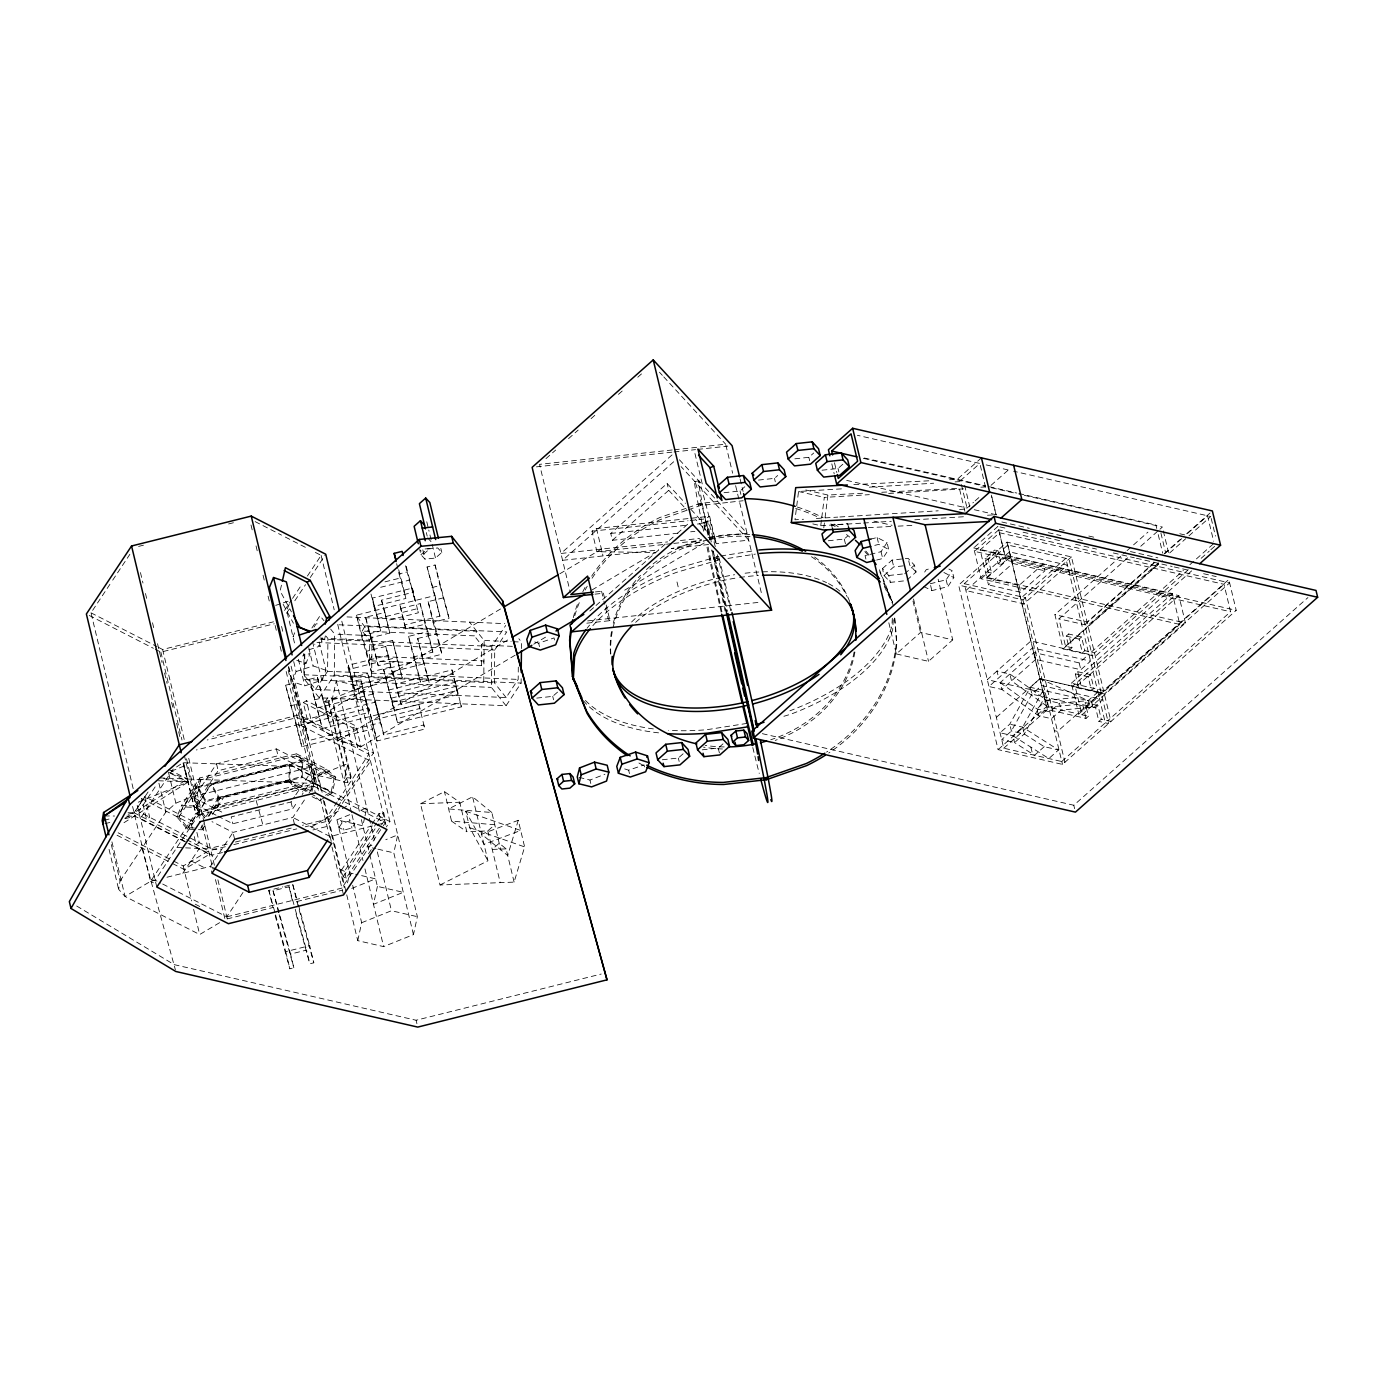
<?xml version="1.0" encoding="UTF-8"?>
<svg xmlns="http://www.w3.org/2000/svg" width="1387" height="1387" viewBox="0 0 1387 1387"><rect width="100%" height="100%" fill="white"/><g stroke="black" fill="none" stroke-linecap="round" stroke-linejoin="round"><path stroke-width="0.75" stroke-dasharray="5 3.75" d="M518.305 667.095L518.183 679.405L506.134 697.54L315.542 689.443L303.822 674.758L304.013 654.248M521.148 678.763L521.113 683.08L506.047 705.74L319.201 697.8L304.551 679.457L304.793 653.554M315.542 689.443L327.592 671.308L327.921 638.488L325.304 635.229M319.201 697.8L334.267 675.14L334.666 634.119L330.661 629.109M369.323 660.767L371.837 656.224L483.942 660.975L481.428 665.535L369.323 660.767L369.531 640.257L372.028 635.714L357.378 617.354M371.629 676.717L372.028 635.714L334.666 634.119M481.428 665.535L481.636 645.024L484.15 640.482L511.144 641.626M483.751 681.485L484.15 640.482L469.482 622.122M506.047 705.74L491.397 687.397L491.796 646.377L505.7 625.45M506.134 697.54L494.413 682.855L494.726 650.052L506.775 631.917L335.463 624.635M521.46 648.544L521.512 642.06L518.859 638.731M194.735 829.461L187.262 829.149L176.929 816.96L181.558 805.414L196.503 806.038L211.275 783.811L289.519 764.289L288.895 781.384L295.223 788.024L302.713 791.856M194.371 827.987L187.834 827.71L178.802 817.047L182.859 806.922L195.931 807.477L210.911 784.921L290.316 765.104L289.762 780.083L295.31 785.892L308.607 792.705M296.402 755.95L326.136 771.172L334.18 778.263L331.129 791.942L301.395 776.72L301.933 761.758L296.402 755.95L200.89 779.789L182.859 806.922M296.489 753.817L326.569 769.213L335.758 777.309L332.273 792.948L302.175 777.552L302.817 760.457L296.489 753.817L199.815 777.934L181.558 805.414M892.326 618.255L891.893 626.144A164.498 84.728 -13.5 0 1 789.896 710.803M893.263 619.712L892.708 629.559A164.498 84.728 -13.5 0 1 790.711 714.236L782.511 716.698M841.441 488.865L798.548 491.501L794.976 519.796L803.524 519.258M812.817 523.905L820.74 525.725L821.503 519.657M821.763 517.628L824.311 497.413L869.337 494.656M823.774 527.91L824.814 519.692M825.074 517.646L827.918 495.038L864.517 493.165M219.614 922.684L199.676 934.526L125.055 896.47L118.641 889.292L120.045 881.057L110.977 843.244M359.354 811.256L332.36 698.753L336.278 680.826L362.163 686.773L417.366 916.686L413.447 934.63L383.627 946.61L357.742 940.663L324.142 800.68M351.483 812.695L343.976 781.47L347.912 763.543L318.091 775.524L322.131 792.289M347.513 882.843L349.697 872.891L353.685 873.81M364.59 817.81L362.857 825.785L336.954 819.821L350.703 877.035M365.024 815.816L366.775 807.841L358.817 811.048M357.742 940.663L361.66 922.719L352.697 885.339M377.403 886.38L373.484 904.307L403.288 892.326L377.403 886.38L369.826 854.877M413.447 934.63L393.804 852.849L397.722 834.905L385.794 839.707M310.827 790.434L313.878 776.737L326.569 769.213M311.971 791.44L315.022 777.76L326.136 771.172M281.44 585.175L280.122 591.018L291.426 611.875M322.2 637.76L321.316 641.644L324.489 639.754L325.373 635.87M518.253 820.306L507.711 855.519L481.566 834.176L518.253 820.306L524.633 846.92L514.109 882.115L440.026 884.993L420.521 803.749L444.481 791.648L459.721 802.241L466.795 831.715L487.791 830.9L494.76 824.728L451.555 821.121L444.481 791.648M199.815 777.934L196.919 786.88L176.929 816.96M200.89 779.789L198.358 787.608L205.865 800.576L301.395 776.72M208.986 816.111L215.904 805.708L218.435 797.889L210.911 784.921M216.979 807.563L219.857 798.617L211.275 783.811M202.259 824.901L200.924 828.264L204.374 823.063M198.48 829.634L202.207 829.79L204.513 824.017M289.155 604.351L286.658 610.332L294.963 644.972M294.668 632.801L293.004 636.789L296.783 635.541M319.149 641.921L325.962 670.25L321.784 680.219L304.793 685.871L291.946 681.537L296.107 671.568L293.108 659.102M296.783 660.333L305.955 663.419L310.116 653.45L302.557 655.964M362.198 631.085L364.712 626.543L476.816 631.293L474.302 635.853L362.198 631.085L369.531 640.257L327.921 638.488M996.351 717.356L1039.955 678.694L1101.139 692.772L1091.448 701.354L1030.264 687.293L1009.753 724.187L1000.062 732.787L1012.943 735.734L1022.618 727.152L1043.145 690.241L1044.792 697.106L1024.265 734L1014.591 742.6L1001.709 739.635L1011.383 731.036L1031.911 694.141L1041.602 685.542L1102.769 699.603L1093.095 708.202L1031.911 694.141L1030.264 687.293L1039.955 678.694L1101.139 692.772L1057.535 731.417L1054.311 730.672M120.045 881.057L165.851 812.054L175.872 803.16L191.233 796.988L310.913 767.115L315.421 783.464L389.92 821.589L386.349 826.947M133.187 788.614L90.987 612.829L111.549 581.864M112.694 580.147L129.858 554.332M124.986 818.191L134.106 812.782L144.803 796.675L194.423 822.11L191.25 823.982L141.578 798.565L144.751 796.693L149.692 817.255L146.519 819.145L141.578 798.565M155.136 786.897L138.7 811.638L210.339 848.289L227.069 844.111M173.236 769.005L140.347 818.486L187.47 842.602M284.543 610.453L291.409 600.12M292.553 598.404L301.69 584.638M307.411 576.038L321.125 555.389L313.601 551.523M286.502 613.297L290.074 607.922M294.824 600.762L305.521 584.655M310.289 577.495L325.737 554.228M178.802 817.047L199.225 786.308M216.077 815.192L195.584 804.703L193.937 797.837L216.528 763.838L276.377 748.911L334.18 778.263M311.902 627.982L320.016 615.776L324.003 620.769M195.584 804.703L218.175 770.704L278.024 755.759L315.265 774.83L302.193 794.508M313.999 627.115L316.184 623.821L320.466 623.994M111.931 841.857L125.055 896.47L150.559 881.334L195.74 813.337L315.421 783.464L287.907 668.863M187.834 827.71L206.732 799.259M187.262 829.149L205.501 801.686L302.175 777.552M206.108 816.423L218.435 797.889L289.762 780.083L310.081 790.469M208.015 816.44L220.741 797.317M202.207 829.79L206.75 822.942M212.436 814.394L223.931 797.092M182.789 873.29L199.295 848.445M324.783 702.29L327.8 697.748L331.528 697.921L350.738 777.916L347.721 782.441L343.993 782.285L324.783 702.29L328.511 702.446L331.528 697.921M286.901 803.004L291.027 801.963L294.599 796.606M295.795 794.82L313.618 767.965L315.265 774.83M217.932 816.145L232.843 823.757L292.674 808.829L297.442 801.669M162.695 884.039L226.792 916.842L243.02 892.43M304.412 800.022L292.83 817.463L232.999 832.391L211.986 821.641M309.058 793.052L313.687 786.082L385.326 822.734L381.893 827.9M343.993 782.285L346.993 777.76L327.8 697.748M337.162 801.894L325.408 819.561L302.401 825.317M338.324 800.126L368.855 754.181L297.234 717.53L207.252 739.982M336.608 808.5L328.286 821.035L305.192 826.808M337.787 806.714L373.467 753.037L298.968 714.912L212.887 736.393M341.15 805.223L327.055 826.427L310.324 830.605M342.329 803.454L370.502 761.047L298.881 724.378L196.347 749.968M338.965 827.502L341.982 822.976L349.957 820.983L354.933 823.514L351.917 828.056L343.941 830.05L338.965 827.502L338.601 825.924M379.327 828.195L346.109 878.196L343.23 876.723L341.601 869.874L370.832 825.872M371.993 824.121L379.015 813.562L383.627 812.401L385.274 819.266L380.523 826.409M346.109 878.196L344.461 871.348L376.501 823.115M377.68 821.329L383.627 812.401M343.23 876.723L378.322 823.93M380.749 829.617L341.878 888.113L226.792 916.842M368.526 853.803L373.276 846.642M865.904 559.082L865.072 555.65L881.04 551.679L887.056 542.612L877.121 537.515L871.14 539.023M876.688 560.019L882.687 558.528L888.703 549.46L887.056 542.612M924.678 572.051L926.291 569.624L930.296 568.635M930.209 583.771L946.159 579.801L952.193 570.733L948.881 569.034M923.569 586.389L931.856 590.637L947.806 586.649L953.84 577.581L952.193 570.733M128.107 814.273L134.106 812.782L148.201 791.786M420.937 554.696L427.265 549.079L437.703 547.952L441.812 552.425L435.483 558.025L425.046 559.169L420.937 554.696L419.706 549.547L423.815 554.02L430.143 548.42L423.885 549.096M545.975 458.629L555.65 450.064M568.531 438.639L578.188 430.074M591.07 418.649L597.502 412.927M618.446 394.359L623.266 390.076M637.76 377.229L644.209 371.508M672.036 454.919L560.937 553.465L667.598 541.901M673.683 461.767L562.585 560.313L658.565 549.911M677.948 533.197L612.395 540.289L610.748 533.44L667.095 483.456L685.455 503.412M612.395 540.289L668.742 490.305L667.095 483.456M589.804 610.991L594.468 606.865M596.029 605.495L667.788 541.849M669.384 540.427L675.746 534.775M677.341 533.354L690.102 522.032M724.049 492.714L740.051 490.981L744.888 486.681M758.481 480.093L774.483 478.359L777.708 475.498M794.855 458.82L808.846 457.311L813.701 453.012M536.752 698.094L552.737 696.361L557.591 692.061M822.04 470.21L838.043 468.477L842.88 464.177M828.282 540.774L844.284 539.04L847.509 536.18M981.441 457.866L957.221 479.347L946.454 479.902M960.463 480.63L979.829 463.449L857.374 435.293M882.427 568.635L892.101 560.053L908.104 558.32L914.414 565.185L916.061 572.033L906.37 580.633L890.367 582.367L884.074 575.501L882.427 568.635L888.738 575.501L890.367 582.367M662.327 759.764L678.33 758.03L683.167 753.73M884.074 575.501L893.748 566.902L905.746 565.601M991.029 485.329L1010.412 468.13M846.694 480.387L967.051 508.058L973.501 502.319M975.113 500.898L979.968 496.598M904.723 573.767L914.414 565.185M702.221 749.812L718.223 748.078L723.078 743.779M973.674 547.9L1172.396 593.584L1179.8 624.427L981.077 578.76L973.674 547.9L997.894 526.419L1005.298 557.262L998.033 563.711L994.739 549.998L997.964 550.743L1001.258 564.457L998.033 563.711M980.141 549.928L1178.846 595.595L1185.434 623.023L986.712 577.339L980.141 549.928L999.507 532.747L1223.993 584.326L1230.581 611.754L1107.745 720.703M981.077 578.76L988.342 572.311L985.047 558.597L994.739 549.998M998.12 749.621L1046.561 706.642L1078.757 714.045L1071.353 683.202L1103.549 690.605L1228.813 579.489L1236.216 610.349L1062.511 764.41L998.12 749.621L958.625 585.089L1007.066 542.126L1071.457 556.933L1110.952 721.448L1101.295 719.229L1098.868 721.379L1095.591 707.665L1098.001 705.515L1101.295 719.229M985.047 558.597L988.272 559.342L997.964 550.743M964.26 583.684L1025.444 597.745L1064.939 762.261L1003.755 748.2L964.26 583.684L1007.864 545.004L1069.03 559.065L1108.542 723.598L1098.868 721.379M888.824 622.763L896.314 653.953L920.535 632.455L952.73 639.858L938.149 579.177M986.712 577.339L991.566 573.056L988.272 559.342M1001.258 564.457L1006.095 560.157L1230.581 611.754M986.833 578.05L1011.054 556.568L1012.701 563.417L988.48 584.898L986.833 578.05L1019.029 585.453L1043.249 563.972L1044.896 570.82L1020.676 592.301L988.48 584.898M896.314 653.953L928.51 661.339L952.73 639.858M1071.457 556.933L1023.017 599.895L958.625 585.089M1191.676 570.855L1095.314 656.328L1063.118 648.925L1054.9 614.649L1125.464 552.061M1127.059 550.639L1147.916 532.14M1081.548 636.962L1079.121 639.112L1082.415 652.826L1084.842 650.676L1081.548 636.962L1068.666 633.998L1071.96 647.712L1065.528 646.238L1058.94 618.81L1129.503 556.222M1140.738 546.27L1158.37 530.614M1159.983 529.193L1162.393 527.043L1018.96 494.084M1039.955 678.694L1088.223 700.608L1089.87 707.457L1061.124 710.092L1051.433 718.674L1038.551 715.727L1001.83 689.46L1000.183 682.612L1034.095 652.531L1079.173 662.899L1088.864 654.3L1030.905 640.985L987.301 679.647L1045.261 692.98M1035.742 659.397L1001.83 689.46L988.948 686.513L1032.552 647.833L1090.511 661.166L1080.82 669.748L1035.742 659.397L1034.095 652.531M1071.96 647.712L1069.533 649.862L1066.239 636.148L1068.666 633.998M1154.539 562.22L1087.096 622.052L1054.9 614.649M1164.178 553.673L1180.233 539.439M1186.665 533.735L1212.359 510.953M1084.703 624.739L1155.267 562.151M1164.889 553.604L1184.134 536.544M1158.474 562.879L1087.911 625.468L1058.94 618.81M1169.709 552.928L1185.746 538.693M1188.954 535.85L1210.747 516.519L1013.568 471.199M1065.528 646.238L1158.544 563.729M1063.118 648.925L1162.549 560.729M1091.274 652.15L1183.406 570.438M1189.873 564.7L1214.11 543.201M1188.243 569.745L1094.499 652.896L1084.842 650.676M1201.177 558.285L1209.256 551.107M1210.868 549.668L1217.335 543.947M1077.716 671.707L1081.01 685.421L1078.583 687.571L1075.306 673.857L1077.716 671.707L1090.598 674.671L1093.892 688.385L1091.465 690.535L1088.171 676.821L1090.598 674.671M1097.915 692.009L1088.223 700.608L1059.477 703.226L1046.596 700.279L1036.904 708.861L1038.551 715.727L1048.243 707.127L1076.988 704.509L1075.341 697.644L1046.596 700.279L1009.875 674.013L996.993 671.065L998.64 677.914M1071.353 683.202L1172.396 593.584M1003.755 748.2L1047.358 709.537L1086.004 718.414L1088.414 716.264L1085.119 702.55L1098.001 705.515M1178.846 595.595L1075.393 687.363L1081.981 714.79L1088.414 716.264M1086.004 718.414L1082.71 704.7L1085.119 702.55M1101.157 693.292L1223.993 584.326M1078.757 714.045L1179.8 624.427M1044.22 746.691L1034.529 755.274L1014.591 742.6L1012.943 735.734L1048.832 758.568L1058.524 749.968L1022.618 727.152L1009.753 724.187L1011.383 731.036L1024.265 734L1044.22 746.691L1058.524 749.968M1081.981 714.79L1185.434 623.023M1061.714 761.532L1105.318 722.852L1065.823 558.337L1022.219 596.999L1062.511 764.41M762.33 733.671L1073.798 805.258L1307.924 597.589M176.548 766.976L182.997 762.711L310.913 767.115M123.998 822.699L188.164 782.008L182.997 762.711L195.74 813.337L204.34 817.741M128.003 812.73L134.106 812.782L187.505 779.061L315.421 783.464M500.516 608.98L308.209 723.147L303.268 702.585L306.44 700.695L356.112 726.112L361.053 746.674L337.856 740.831L311.381 721.257L306.44 700.695M592.058 589.926L655.149 552.459L596.947 551.731L592.006 531.169L596.497 528.516L709.624 516.259L716.195 543.669L748.703 540.15L681.052 466.604M559.863 573.75L601.438 549.079M303.268 702.585L352.939 728.002L356.112 726.112M690.189 520.541L705.133 518.911L709.624 516.259M337.856 740.831L510.416 638.384M515.132 655.201L357.881 748.564L352.939 728.002M533.7 644.192L548.558 635.367M624.67 590.186L708.22 540.583M705.324 487.929L747.056 533.302L714.634 536.769L710.075 539.491L705.133 518.911M173.652 861.102L183.223 865.973L208.605 850.907L225.387 846.711M325.564 795.236L331.129 791.942M312.092 796.658L319.582 800.49L324.333 797.664M327.505 795.774L332.273 792.948M311.451 826.999L340.439 809.783M342.26 808.708L349.507 804.408M491.83 812.522L472.586 796.814L448.625 808.916L491.83 812.522L500.794 849.884M440.026 884.993L487.947 860.772L472.586 796.814M138.319 802.189L188.164 782.008L183.83 766.144L168.468 772.316L175.872 803.16M332.36 698.753L362.163 686.773M336.954 819.821L350.876 814.238M371.889 845.29L367.919 846.885L375.877 848.723M351.743 888.426L375.582 878.838L355.679 874.261M361.66 922.719L391.463 910.739L417.366 916.686M579.09 777.361L589.96 780.049L604.905 774.223M686.028 508.353L659.727 517.559A164.498 140.954 -11 0 0 591.382 576.628M688.056 507.659L700.123 503.429L717.114 501.522M686.426 510.433L660.143 519.64A164.498 140.954 -11 0 0 591.781 578.708M688.455 509.74L700.522 505.509L728.192 502.406M534.706 641.956L538.659 643.204L554.037 637.933L554.852 641.366M624.687 768.918L628.64 770.184L644.019 764.896L644.834 768.329M275.701 605.373L281.37 603.501M283.26 602.86L290.819 600.363M308.816 649.827L320.154 646.065L314.641 644.209M296.107 671.568L313.115 665.933L325.962 670.25M718.726 556.308L675.746 568.913A164.498 84.728 -13.5 0 0 587.048 628.294M719.558 559.741L676.561 572.346A164.498 84.728 -13.5 0 0 591.66 627.045M138.613 546.409L146.97 544.311M228.578 523.957L236.952 521.859M396.63 563.642L399.109 573.923L407.084 571.929L414.99 600.519L405.524 563.625M432.813 652.133L427.872 631.57L408.576 636.39L413.517 656.953L432.813 652.133L425.098 624.202L405.802 629.022L399.733 604.368L404.657 624.93L439.922 616.14L427.092 566.971L435.067 564.977L449.041 618.221L433.073 622.208L428.132 601.646L444.1 597.658M384.979 581.846L400.93 577.876L405.871 598.438L373.953 606.396L375.079 610.488L371.005 594.052M380.645 587.29L410.049 579.957M158.846 647.556L162.608 649.497L273.499 621.809M439.922 616.14L434.998 595.56L356.494 615.169L361.418 635.731L380.731 630.912L372.409 598.092L412.303 588.123L413.43 592.214L381.512 600.19L389.834 633.009L370.537 637.812L365.596 617.25L384.892 612.43L389.834 633.009M155.292 649.255L160.875 652.115L274.262 623.803M432.033 587.533L440.008 585.539L449.041 618.221M400.86 608.46L420.157 603.64L427.872 631.57M377.351 618.654L417.244 608.702L418.371 612.777L386.453 620.752M365.596 617.25L373.311 645.198L392.608 640.378L402.247 677.931L354.378 689.876L348.31 665.24L388.204 655.271L393.145 675.833L353.252 685.802M356.494 615.169L366.463 651.266L385.759 646.446L388.204 655.271M417.678 638.488L436.992 633.668L441.916 654.231L422.619 659.05L417.678 638.488L429.571 684.207L397.653 692.182L392.712 671.62L424.63 663.645M285.601 685.247L293.576 683.254L308.677 740.589L380.489 722.662L383.87 734.919L423.763 724.968L424.89 729.042L377.021 741.005L368.699 708.168L296.887 726.094L285.601 685.247L301.829 746.657L373.64 728.747M309.492 679.283L317.467 677.289L329.17 722.367L369.115 712.398L360.793 679.578L352.818 681.572L351.691 677.48L367.659 673.51L373.294 693.933L378.235 714.496L322.321 728.452L309.492 679.283L322.321 728.452M348.31 665.24L349.437 669.314L397.306 657.369M370.537 637.812L378.252 665.76L397.549 660.94L402.247 677.931M874.781 545.368L878.769 544.38L888.703 549.46M361.418 635.731L371.404 671.828L390.701 667.008L393.145 675.833M392.712 671.62L396.11 683.878L451.954 669.921L458.022 694.575L394.185 710.508L383.61 669.522L415.528 661.564L420.469 682.127L413.517 656.953M290.542 705.81L298.517 703.833L308.677 740.589M314.433 699.863L322.408 697.869L329.17 722.367M324.246 701.805L364.192 691.836M317.38 707.89L373.294 693.933M388.551 690.085L453.081 674.013M356.632 698.06L357.759 702.134L365.735 700.14L369.115 712.398M303.736 720.026L375.548 702.099L383.87 734.919M391.498 698.112L455.335 682.179L456.462 686.27L392.625 702.203L391.498 698.112L397.566 722.766L461.403 706.833L455.335 682.179M397.653 692.182L401.034 704.44L456.895 690.501L458.022 694.575M378.928 714.357L418.822 704.405L419.949 708.48L372.08 720.425L368.699 708.168M301.412 758.516L303.007 758.117L303.389 759.521M196.052 788.197L301.933 761.758M193.729 789.22L194.787 788.96M104.181 820.254L112.156 818.261M104.996 823.67L110.977 822.179M124.951 818.694L134.92 816.215L209.42 854.34L184.038 869.406L170.636 862.575M217.568 799.189L291.201 780.812M198.722 809.991L199.78 809.731M215.904 805.708L295.31 785.892M295.223 788.024L199.052 811.412M313.687 786.082L198.601 814.793L194.874 814.637M260.08 809.696L231.196 816.908L232.843 823.757M270.396 807.13L284.838 803.524M235.443 842.03L294.027 827.398M233.796 844.614L296.783 828.889M222.44 852.537L211.986 855.155L189.36 843.573M385.274 819.266L380.662 820.41L379.015 813.562M132.597 806.506L150.559 881.334L155.171 880.19L160.823 883.086M166.995 877.225L210.391 866.39L214.118 868.297M294.477 824.311L292.83 817.463L330.089 836.517L375.097 825.282M377.143 824.78L385.326 822.734M227.139 918.94L272.927 907.514L268.818 890.367L282.775 886.882M284.768 886.397L292.744 884.403L297.824 902.781M278.614 912.646L273.066 890.766L289.016 886.778L294.668 907.202M292.744 884.403L296.87 901.533L342.658 890.107M275.58 914.883L285.739 951.638L309.682 945.674L313.791 962.803L309.804 963.809L295.136 910.704M273.066 890.766L290.559 954.083L306.51 950.095L309.804 963.809M275.181 915.68L289.848 968.785L293.836 967.779L290.559 954.083M76.701 906.023L174.138 964.624L416.1 1020.243L601.195 974.038M708.029 539.959L671.429 548.628L711.93 544.137M694.662 481.688L698.667 480.769M703.608 531.152L698.32 504.937L702.325 504.018L699.273 487.149A164.498 3.225 77.2 0 1 711.15 525.24L715.692 543.877M703.746 522.483L707.751 521.564M713.195 551.003L715.103 558.805L717.114 558.337M720.841 555.979L754.545 550.674M727.984 558.406L755.36 554.106M746.917 723.407L706.885 729.701A164.498 84.728 -13.5 0 1 668.621 730.325M730.325 502.163L743.137 500.742M672.175 449.977L539.543 464.35L570.334 592.578M674.307 449.752L725.661 444.187L732.631 473.192M536.422 466.864L671.897 452.179M674.047 451.954L695.546 449.631M697.696 449.388L727.794 446.129M592.006 531.169L688.056 520.766M610.748 533.44L688.992 524.962M697.453 524.043L703.798 523.367L705.446 530.215L695.563 519.466M690.639 531.81L694.87 531.36M680.41 540.514L699.62 538.433M708.15 537.515L714.565 536.821M596.947 551.731L671.655 543.652M673.787 543.409L701.527 540.41M595.422 591.92L601.577 591.261L603.397 593.237L605.738 603.033M594.971 594.156L603.397 593.237M888.738 575.501L902.729 573.993M587.655 620.908L761.376 602.079M586.822 623.179L609.968 620.665L606.206 604.992M869.32 487.166L933.659 483.213M955.106 481.896L963.688 481.376M888.651 493.477L963.705 488.865M816.354 518.461L837.731 517.108M839.863 516.987L938.201 510.815M959.579 509.462L968.126 508.925M820.74 525.725L861.362 523.176M863.494 523.038L891.286 521.287M914.796 519.813L966.098 516.588M987.475 515.253L996.022 514.716L991.324 495.124M853.855 484.652L929.221 480.786M881.751 492.281L959.267 488.311M980.8 487.201L985.099 486.976M868.331 527.667L893.939 526.349M898.135 526.141L914.726 525.292M420.521 803.749L459.721 802.241M506.116 848.879L492.229 849.416L499.199 843.227L506.116 848.879L514.109 882.115M104.424 815.92L114.584 816.024M126.789 816.128L134.92 816.215M158.447 780.742L188.164 782.008L170.254 773.2M346.993 616.92L504.781 623.63M513.207 641.713L521.512 642.06M512.358 646.342L481.636 645.024L474.302 635.853M319.981 639.078L491.796 646.377M316.999 642.493L494.726 650.052M327.592 671.308L518.183 679.405M334.267 675.14L521.113 683.08M303.822 674.758L494.413 682.855M304.551 679.457L491.397 687.397M346.993 777.76L350.738 777.916M159.748 777.882L187.505 779.061L167.654 768.883M176.895 847.492L221.695 849.399M151.426 880.017L155.171 880.19L198.601 814.793L198.046 812.765M163.718 778.627L188.164 782.008M986.157 464.905L1011.452 470.713M864.309 458.005L985.394 485.831M989.416 486.75L1016.81 493.061M1018.925 493.529L1155.926 525.032L1156.758 528.464M863.338 458.317L985.481 486.386M991.549 487.773L1016.862 493.599M1179.782 533.752L1185.729 535.122L1207.54 515.773L1213.642 541.242M974.229 509.705L996.022 514.716M1059.304 529.262L1065.632 530.718M1088.83 536.041L1095.158 537.497M1001.865 521.997L1008.176 523.454M1010.291 523.939L1029.258 528.291M1048.225 532.66L1060.882 535.573M1077.734 539.439L1084.062 540.895M1130.44 551.558L1136.751 553.014M1138.866 553.482L1157.833 557.851M999.992 526.904L1006.286 528.36M1023.086 532.209L1044.082 537.029M1046.179 537.515L1062.962 541.381M1075.566 544.276L1081.86 545.715M1083.958 546.201L1096.562 549.096M1113.345 552.962L1134.341 557.782M1136.438 558.267L1142.732 559.707M1144.847 560.192L1172.136 566.468M1174.234 566.954L1180.528 568.393M1182.626 568.878L1191.017 570.82M1203.621 573.715L1209.915 575.154M1212.013 575.64L1216.208 576.593M805.778 489.958L827.918 495.038M798.548 491.501L824.311 497.413M873.931 521.148L892.049 525.326M1005.298 557.262L1236.216 610.349M1012.701 563.417L1044.896 570.82M988.342 572.311L991.566 573.056M1066.239 636.148L1079.121 639.112M1075.306 673.857L1088.171 676.821M1082.71 704.7L1095.591 707.665M318.091 775.524L343.976 781.47M377.871 849.173L393.804 852.849M465.737 811.222L520.68 830.466L483.994 844.319L465.737 811.222L469.69 827.675L487.947 860.772M469.69 827.675L524.633 846.92M168.468 772.316L187.505 779.061M118.155 832.807L171.728 860.131M117.063 835.251L168.729 861.604M943.906 572.502L953.84 577.581M255.156 521.616L281.544 535.122M285.323 537.064L306.059 547.674M320.674 637.812L324.489 639.754M90.987 612.829L156.956 646.602M89.236 615.447L153.42 648.301M335.758 777.309L302.817 760.457L196.919 786.88L205.501 801.686M289.519 764.289L313.878 776.737M290.316 765.104L315.022 777.76M287.456 780.656L310.376 792.393M310.515 793.676L316.219 796.589M341.601 869.874L344.461 871.348M193.937 797.837L223.74 813.094M134.106 812.782L184.714 838.684M186.638 839.672L208.605 850.907M191.042 860.859L204.652 867.829M150.559 881.334L153.42 882.808M195.255 904.203L200.838 907.063M451.555 821.121L466.795 831.715M1000.183 682.612L1036.904 708.861L1049.786 711.826L1059.477 703.226L1061.124 710.092M316.513 797.785L319.582 800.49M916.061 572.033L909.751 565.168L908.104 558.32M659.449 372.201L662.327 375.322M663.766 376.9L725.661 444.187M679.405 459.756L702.463 484.826L694.228 450.55M691.09 509.549L703.798 523.367M668.742 490.305L687.102 510.26M609.968 620.665L608.147 618.689L603.917 601.056M427.629 537.931L431.738 542.404L428.774 530.025M196.503 806.038L205.536 816.7M195.931 807.477L204.964 818.157M283.121 604.281L293.403 623.248M883.536 583.06L892.708 602.374L879.41 569.78M884.369 586.476L893.54 605.807M879.809 571.86L892.326 602.53M427.092 566.971L434.998 595.56M461.403 706.833L460.276 702.758L396.439 718.674L397.566 722.766M428.132 601.646L436.992 633.668M433.073 622.208L441.916 654.231M398.676 569.693L400.93 577.876M399.109 573.923L405.871 598.438M422.619 659.05L429.571 684.207M408.576 636.39L415.528 661.564M404.657 624.93L405.802 629.022M381.512 600.19L384.892 612.43M372.409 598.092L380.731 630.912M383.61 669.522L394.185 710.508M378.235 714.496L367.659 673.51M298.396 904.827L309.682 945.674M296.87 901.533L313.791 962.803M295.223 909.248L306.51 950.095M256.144 800.438L258.398 808.604M258.97 810.649L262.906 824.936M279.168 914.692L293.836 967.779M268.818 890.367L275.025 912.837M141.942 848.064L175.369 969.756M710.179 538.572L707.145 526.141A164.498 3.225 77.2 0 0 695.268 488.051L698.32 504.937M752.794 747.558L755.326 757.909A164.498 3.225 77.2 0 0 759.244 773.443M1211.215 518.478L1215.463 536.11M1163.329 530.961L1168.513 552.511M1160.919 533.111L1165.617 552.702M1158.232 534.619L1162.687 553.136M1091.448 701.354L1093.095 708.202M1079.173 662.899L1080.82 669.748M1073.798 805.258L1074.613 808.69M1019.029 585.453L1020.676 592.301M1046.596 700.279L1048.243 707.127L1011.522 680.878L1009.875 674.013M1007.864 545.004L1047.358 709.537M1007.066 542.126L1046.561 706.642M991.826 496.841L996.195 514.976M999.507 532.747L1006.095 560.157M980.314 465.408L985.949 488.917M1030.888 747.16L1032.535 754.008M964.624 485.294L969.79 506.827M1022.618 727.152L1024.265 734M961.399 484.548L967.051 508.058M959.631 489.438L965.439 513.623M946.159 579.801L947.806 586.649M930.625 585.487L931.856 590.637M913.53 598.993L928.51 661.339M912.993 601.074L920.535 632.455M892.101 560.053L893.748 566.902M881.04 551.679L882.687 558.528M877.121 537.515L878.769 544.38M838.043 468.477L838.858 471.909M834.489 462.79L836.829 472.568M848.48 527.025L847.665 523.592L831.663 525.326L832.477 528.759M831.801 463.865L834.228 473.938M844.284 539.04L845.931 545.906M808.846 457.311L809.679 460.727M774.483 478.359L775.298 481.792M740.103 478.983L743.103 491.483M740.051 490.981L740.866 494.413M735.613 485.641L762.035 595.682M714.634 536.769L716.281 543.635M716.698 556.62L717.53 560.053M718.223 748.078L719.87 754.927M676.995 581.968L678.642 588.834M678.33 758.03L679.162 761.463M596.497 528.516L603.068 555.927M601.577 591.261L603.449 599.097M628.64 770.184L629.473 773.599M589.96 780.049L590.775 783.464M552.737 696.361L553.569 699.776M538.659 643.204L539.491 646.637M440.841 548.402L441.812 552.425M426.78 521.772L428.271 527.962M432.207 544.363L435.483 558.025M435.067 564.977L440.008 585.539M426.329 532.573L427.196 536.145M451.954 669.921L456.895 690.501M422.81 549.824L425.046 559.169M487.791 830.9L500.222 882.652M420.157 603.64L425.098 624.202M412.303 588.123L418.371 612.777M405.611 565.757L407.084 571.929M418.822 704.405L424.89 729.042M392.608 640.378L397.549 660.94M396.11 683.878L401.034 704.44M385.759 646.446L390.701 667.008M373.311 645.198L378.252 665.76M366.463 651.266L371.404 671.828M375.548 702.099L380.489 722.662M372.08 720.425L377.021 741.005M360.793 679.578L365.735 700.14M341.809 621.203L389.92 821.589M351.691 677.48L357.759 702.134M349.437 669.314L354.378 689.876M321.125 555.389L334.198 609.795M337.717 624.445L386.557 827.883M336.278 680.826L368.786 816.25M369.289 818.347L375.34 843.539M377.351 851.947L391.463 910.739M416.1 1020.243L416.915 1023.658M361.348 819.561L369.358 852.884M328.511 702.446L347.721 782.441M312.491 641.47L321.784 680.219M351.986 814.776L362.978 860.581M364.972 868.921L383.627 946.61M317.467 677.289L322.408 697.869M308.712 647.59L313.115 665.933M351.535 826.479L351.917 828.056M349.593 819.405L349.957 820.983M303.614 653.658L305.955 663.419M343.56 828.472L343.941 830.05M341.601 821.399L341.982 822.976M298.396 659.276L304.793 685.871M281.561 626.421L283.572 634.795M291.097 666.176L321.247 791.734M323.258 800.108L344.236 887.507M293.576 683.254L298.517 703.833M330.089 836.517L331.736 843.383M288.739 666.8L318.386 790.278M320.397 798.635L330.019 838.754M331.996 846.989L343.525 894.979M288.427 666.852L291.946 681.537M251.012 524.997L253.023 533.371M256.04 545.923L257.531 552.217M263.062 575.224L265.073 583.598M268.09 596.15L269.598 602.426M275.129 625.45L276.637 631.726M280.139 646.377L281.648 652.653M286.173 671.481L315.334 792.931M296.887 726.094L301.829 746.657M291.027 801.963L292.674 808.829M276.377 748.911L278.024 755.759M289.016 886.778L292.31 900.492M285.739 951.638L289.848 968.785M216.528 763.838L218.175 770.704M234.628 839.256L232.999 832.391L210.391 866.39L212.038 873.255M162.608 649.497L184.211 739.479M188.736 758.308L214.448 865.436M217.915 879.826L228.023 921.991M160.875 652.115L181.974 739.999M186.499 758.828L200.56 817.428M202.571 825.802L212.957 869.042M215.47 879.549L225.058 919.46M140.451 572.571L142.965 583.025M145.479 593.497L146.987 599.773M152.518 622.78L154.009 629.057M157.529 643.707L159.037 649.983M159.54 652.081L162.054 662.553M164.568 673.007L167.081 683.479M171.607 702.307L173.115 708.584M176.617 723.234L180.639 739.964M184.298 755.169L199.433 818.226M183.639 762.919L195.74 813.337M196.885 832.391L199.347 842.672L196.174 844.562L194.215 836.326M191.25 823.982L192.238 828.108M183.223 865.973L191.597 900.909M193.625 909.317L199.676 934.526M158.916 783.222L165.851 812.054M137.192 805.362L156.818 887.039M109.053 849.381L118.641 889.292M719.107 557.886L728.175 596.202A164.498 3.225 77.2 0 1 731.504 610.453M715.103 558.805L724.17 597.121A164.498 3.225 77.2 0 1 727.481 611.355M702.325 504.018L707.613 530.233A164.498 3.225 77.2 0 0 709.676 540.046M700.123 503.429L700.522 505.509M894.788 618.169L896.852 642.84A164.498 140.954 -11 0 1 828.75 753.002M894.563 618.134L896.435 640.759A164.498 140.954 -11 0 1 826.583 752.083M658.548 732.839A164.498 84.728 -13.5 0 1 582.921 700.088M653.364 728.903A164.498 84.728 -13.5 0 1 584.707 699.689M631.588 622.017A123.374 63.542 -13.5 0 1 734.607 574.703M745.096 573.212A123.374 63.542 -13.5 0 1 826.531 582.627M828.49 583.598A123.374 63.542 -13.5 0 1 840.366 591.573M635.645 622.347A123.374 63.542 -13.5 0 1 737.537 577.79M739.652 577.477A123.374 63.542 -13.5 0 1 758.412 575.518M725.176 611.182A164.498 3.225 77.2 0 1 711.912 550.604M726.389 612.794A123.374 2.41 77.2 0 1 713.178 551.454M711.271 541.988A123.374 2.41 77.2 0 1 715.397 547.154M717.287 554.696A123.374 2.41 77.2 0 1 730.845 611.268M721.171 612.1A164.498 3.225 77.2 0 1 706.538 545.108M721.916 611.667A123.374 2.41 77.2 0 1 708.063 546.877M704.839 530.007A123.374 2.41 77.2 0 1 708.549 537.081M711.843 549.859A123.374 2.41 77.2 0 1 726.823 612.17M643.325 765.381A164.498 140.954 -11 0 1 635.957 761.29M574.773 615.689A164.498 140.954 -11 0 1 579.662 601.75M585.141 590.047A164.498 140.954 -11 0 1 587.238 586.216M795.635 508.474A164.498 140.954 -11 0 1 819.786 517.958M830.9 523.939A164.498 140.954 -11 0 1 836.274 527.251M846.486 534.515A164.498 140.954 -11 0 1 849.711 537.098M864.829 551.558A164.498 140.954 -11 0 1 870.308 558.077M854.895 652.046A123.374 105.724 -11 0 1 775.194 740.415M722.488 748.98A123.374 105.724 -11 0 1 703.452 747.125M610.8 653.936A123.374 105.724 -11 0 1 612.725 629.213M613.175 627.236A123.374 105.724 -11 0 1 704.024 540.947M710.265 539.456A123.374 105.724 -11 0 1 750.748 536.578M811.482 556.707A123.374 105.724 -11 0 1 846.92 596.393M573.264 617.7A164.498 140.954 -11 0 1 577.703 603.605M582.783 591.833A164.498 140.954 -11 0 1 585.765 586.042M797.317 507.053A164.498 140.954 -11 0 1 823.15 517.767M834.09 524.043A164.498 140.954 -11 0 1 839.36 527.511M865.852 551.072A164.498 140.954 -11 0 1 869.909 555.996M854.132 651.942A123.374 105.724 -11 0 1 770.721 739.756M724.205 746.934A123.374 105.724 -11 0 1 705.133 745.391M610.54 654.005A123.374 105.724 -11 0 1 611.563 631.102M613.262 623.179A123.374 105.724 -11 0 1 640.534 575.31M646.429 569.572A123.374 105.724 -11 0 1 701.545 539.439M709.867 537.376A123.374 105.724 -11 0 1 750.35 534.498M814.585 557.037A123.374 105.724 -11 0 1 849.936 602.218M998.709 529.851L974.489 551.332L1173.211 596.999L1072.168 686.634L1104.381 694.02L1229.628 582.921L998.709 529.851M1009.511 551.87L965.907 590.533L1023.866 603.865L1067.47 565.185L1009.511 551.87"/><path stroke-width="1.5" d="M521.217 672.279L521.425 650.694M582.003 698.164L572.467 676.371L573.75 653.589A164.498 84.728 -13.5 0 1 585.886 629.854M573.282 679.803L574.582 657.005A164.498 84.728 -13.5 0 1 590.359 628.606M866.199 527.771L823.514 529.973L791.318 522.57L795.722 487.635L847.405 484.982M137.816 790.521L103.592 812.505L102.187 820.74L106.036 836.777M103.002 824.173L104.424 815.92L130.153 797.473M282.324 581.292L285.41 567.682L310.237 580.39L329.777 616.435L328.892 620.318M325.286 624.15L326.604 618.325L307.064 582.28L284.144 570.542M579.558 767.947L577.269 776.911L578.916 783.759L591.59 786.897L606.552 781.072L608.841 772.126L607.194 765.26L594.52 762.139L579.558 767.947L581.205 774.813L578.916 783.759M530.25 630.391L526.783 639.442L528.412 646.29L540.306 650.07L555.684 644.782L559.152 635.749L557.505 628.883L545.628 625.121L530.25 630.391L531.897 637.24L528.412 646.29M556.898 630.478L557.505 628.883M620.232 757.354L616.764 766.404L618.411 773.252L630.287 777.032L645.666 771.761L649.133 762.711L647.504 755.863L635.61 752.083L620.232 757.354L621.879 764.22L618.411 773.252M646.879 757.441L647.504 755.863M301.655 645.475L286.363 581.846L273.534 577.529L269.373 587.499L286.398 658.461M128.055 797.768L69.35 901.602L70.997 908.45L175.785 971.472L417.747 1027.091L607.003 979.846L502.51 600.623L451.642 536.336L419.307 539.439L128.055 797.768L129.702 804.633L70.997 908.45M339.312 610.731L325.737 554.228L251.238 516.103L131.557 545.993L86.375 613.99L130.083 796.034M165.018 766.248L179.287 744.784L191.874 741.629M214.118 868.297L247.649 885.461L307.498 870.516L327.696 840.106M309.128 877.382L331.736 843.383L294.477 824.311L234.628 839.256L212.038 873.255L249.296 892.309L309.128 877.382L307.498 870.516M871.14 539.023L861.171 541.502L855.138 550.57L856.785 557.435L866.719 562.515L874.694 560.521M856.785 557.435L862.818 548.368L870.793 546.374M438.431 538.329L429.831 502.527L425.705 498.054L419.394 503.654L425.445 528.88M424.561 525.17L420.452 520.697L414.124 526.314L418.302 543.739M129.702 804.633L420.937 546.305L453.289 543.184L504.157 607.489L607.003 979.846M739.6 476.903L732.093 445.66L653.225 359.909L532.123 467.332L563.399 597.572L592.873 594.382M563.399 597.572L587.62 576.09L594.208 603.518L569.97 625L571.617 631.848L771.588 610.193L743.588 493.564M589.44 578.067L570.803 594.59L593.376 592.145M717.738 485.849L727.429 477.267L743.432 475.533L749.743 482.381L751.39 489.247L741.698 497.829L725.696 499.563L719.385 492.714L717.738 485.849L719.437 487.687M719.385 492.714L729.077 484.115L745.079 482.381L751.39 489.247M571.617 631.848L692.72 524.425L653.225 359.909M752.17 473.244L761.862 464.645L777.847 462.911L784.158 469.777L785.805 476.625L776.113 485.225L760.128 486.958L753.817 480.093L752.17 473.244L753.852 475.082M753.817 480.093L763.509 471.493L779.494 469.777L785.805 476.625M796.225 443.58L786.533 452.179L788.18 459.028L794.491 465.893L810.493 464.16L820.185 455.56L818.538 448.712L812.227 441.846L796.225 443.58L797.872 450.446L788.18 459.028M530.441 691.229L540.115 682.629L556.118 680.896L562.428 687.761L564.076 694.61L554.384 703.209L538.381 704.943L532.071 698.077L530.441 691.229L532.123 693.067M532.071 698.077L541.762 689.495L557.765 687.761L564.076 694.61M1199.703 563.746L1220.577 545.23L1212.359 510.953L852.641 428.271L828.42 449.752L829.877 455.803M825.421 454.763L815.729 463.345L817.376 470.21L823.687 477.076L839.69 475.342L849.364 466.743L847.717 459.895L841.424 453.029L825.421 454.763L827.068 461.611L817.376 470.21M832.599 454.953L831.663 451.035L851.046 433.836L857.617 461.264L838.251 478.446L837.315 474.527M834.714 475.966L836.656 484.028L860.876 462.547L1220.577 545.23M826.808 529.626L821.971 533.926L823.618 540.774L829.929 547.64L845.931 545.906L855.606 537.306L853.976 530.458L852.277 528.62M823.618 540.774L833.31 532.175L849.312 530.458L855.606 537.306M557.089 778.731L561.943 774.431L569.936 773.565L573.091 776.997L574.738 783.846L569.884 788.145L561.891 789.012L558.736 785.579L557.089 778.731L557.938 779.65M558.736 785.579L563.573 781.28L571.583 780.413L574.738 783.846M665.708 744.316L656.016 752.898L657.663 759.764L663.974 766.612L679.977 764.878L689.668 756.296L688.021 749.431L681.71 742.582L665.708 744.316L667.355 751.165L657.663 759.764M705.602 734.347L695.91 742.947L697.557 749.795L703.868 756.661L719.87 754.927L729.562 746.327L727.915 739.479L721.604 732.613L705.602 734.347L707.249 741.213L697.557 749.795M731.018 735.318L735.856 731.018L743.865 730.151L747.021 733.584L748.668 740.433L743.813 744.732L735.821 745.599L732.665 742.166L731.018 735.318L731.868 736.237M732.665 742.166L737.503 737.867L745.512 737L748.668 740.433M994.011 516.415L751.806 731.261L753.453 738.109L1075.445 812.123L1317.65 597.277L1316.003 590.429L994.011 516.415L995.658 523.28L753.453 738.109M1000.877 518.166L1021.855 499.545L1013.637 465.269M104.424 815.92L126.026 801.859M307.064 582.28L310.237 580.39M326.604 618.325L329.777 616.435M504.227 606.778L558.007 574.859M512.271 637.292L584.638 594.329M516.987 654.109L531.845 645.284M555.979 630.964L583.823 614.424M698.528 455.213L710.005 467.696L713.716 466.205L719.038 488.38M581.205 774.813L596.15 768.987L608.841 772.126M646.689 765.191A164.498 140.954 -11 0 0 723.32 782.407L765.953 777.639L806.332 763.509A164.498 140.954 -11 0 0 824.814 753.228M647.088 767.271A164.498 140.954 -11 0 0 723.719 784.487L766.352 779.719L806.731 765.589A164.498 140.954 -11 0 0 825.213 755.308M531.897 637.24L547.276 631.969L559.152 635.749M621.879 764.22L637.257 758.932L649.133 762.711M299.159 635.107L316.167 629.473M755.846 724.69L764.046 722.246M396.145 561.579L394.168 553.361L402.143 551.367L403.132 555.476M934.283 567.63L940.265 566.139M224.538 852.017L308.226 831.125M760.735 779.182A164.498 3.225 77.2 0 0 767.202 795.999L764.15 779.13L768.155 778.228L762.85 752.014A164.498 3.225 77.2 0 0 760.371 740.138M747.732 726.84L707.717 733.134A164.498 84.728 -13.5 0 1 667.424 733.619M797.872 450.446L813.874 448.712L820.185 455.56M827.068 461.611L843.053 459.877L849.364 466.743M422.22 528.1L432.657 526.973M707.249 741.213L723.251 739.479L729.562 746.327M667.355 751.165L683.358 749.431L689.668 756.296M791.318 522.57L965.439 513.623L989.659 492.142L981.441 457.866M910.479 590.602L892.899 517.351L925.094 524.754L989.104 521.477M831.663 451.035L856.993 456.86M836.656 484.028L991.601 519.64M995.658 523.28L1317.65 597.277M297.165 626.82L310.012 631.137M309.214 631.935L299.661 627.045L293.489 615.672M713.716 466.205L697.938 449.059L706.174 483.335L721.951 500.482L720.009 492.42M692.72 524.425L771.588 610.193M572.467 676.371L577.512 687.016M571.08 627.982A164.498 140.954 -11 0 0 569.624 640.309L572.675 677.047L586.649 711.288A164.498 140.954 -11 0 0 630.201 755.898M572.675 677.047L587.065 713.369A164.498 140.954 -11 0 0 627.115 755.638M394.168 553.361L395.867 559.481M747.35 725.262L752.291 745.478M925.094 524.754L935.636 568.705M852.641 428.271L860.876 462.547M863.876 518.842L886.83 614.458M841.424 453.029L843.053 459.877M861.171 541.502L862.818 548.368M848.48 527.025L849.312 530.458M812.227 441.846L813.874 448.712M832.477 528.759L833.31 532.175M777.847 462.911L779.494 469.777M761.862 464.645L763.509 471.493M743.432 475.533L745.079 482.381M727.429 477.267L729.077 484.115M710.005 467.696L717.27 497.933M743.865 730.151L745.512 737M735.856 731.018L737.503 737.867M734.989 742.166L735.821 745.599M721.604 732.613L723.251 739.479M703.053 753.228L703.868 756.661M681.71 742.582L683.358 749.431M663.159 763.197L663.974 766.612M635.61 752.083L637.257 758.932M594.52 762.139L596.15 768.987M545.628 625.121L547.276 631.969M556.118 680.896L557.765 687.761M569.936 773.565L571.583 780.413M540.115 682.629L541.762 689.495M561.943 774.431L563.573 781.28M502.51 600.623L504.157 607.489M451.642 536.336L453.289 543.184M425.705 498.054L435.674 539.56M420.452 520.697L425.237 540.687M419.307 539.439L420.937 546.305M273.534 577.529L292.102 654.924M251.238 516.103L285.913 660.507M247.649 885.461L249.296 892.309M131.557 545.993L181.212 752.846M103.592 812.505L108.949 834.835M742.773 688.056L744.68 696.17M742.114 703.157L738.283 686.946A164.498 3.225 77.2 0 1 721.639 614.164M743.068 707.214L746.917 723.407M764.15 779.13L758.845 752.916A164.498 3.225 77.2 0 0 755.915 738.959M765.953 777.639L766.352 779.719M768.155 778.228L771.207 795.098A164.498 3.225 77.2 0 1 770.808 799.64M573.074 679.127L570.022 642.389A164.498 140.954 -11 0 1 571.149 632.125M759.573 553.448A164.498 84.728 -13.5 0 1 880.329 581.985M758.758 550.015A164.498 84.728 -13.5 0 1 879.497 578.552M762.538 575.293A123.374 63.542 -13.5 0 1 840.713 654.768M819.006 674.377A123.374 63.542 -13.5 0 1 752.898 703.972M748.755 705.012A123.374 63.542 -13.5 0 1 614.996 676.301M614.32 674.359A123.374 63.542 -13.5 0 1 632.403 625.45M852.155 608.789A123.374 63.542 -13.5 0 1 752.083 700.539M747.94 701.579A123.374 63.542 -13.5 0 1 613.487 670.927M612.187 664.841A123.374 63.542 -13.5 0 1 612.239 656.328M849.694 603.016A123.374 63.542 -13.5 0 1 851.462 606.847M741.82 684.034A164.498 3.225 77.2 0 1 734.642 653M731.972 612.517A164.498 3.225 77.2 0 1 757.614 727.221M754.147 731.434A123.374 2.41 77.2 0 1 750.02 714.704M749.483 712.45A123.374 2.41 77.2 0 1 726.389 612.794M733.238 621.567A123.374 2.41 77.2 0 1 747.645 685.49M755.187 720.581A123.374 2.41 77.2 0 1 756.054 724.794M727.967 613.435A164.498 3.225 77.2 0 1 754.077 730.342M753.384 744.992A123.374 2.41 77.2 0 1 722.835 615.759M727.308 614.233A123.374 2.41 77.2 0 1 757.631 754.06M758.065 756.678A123.374 2.41 77.2 0 1 758.62 760.457M856.212 635.575A123.374 105.724 -11 0 1 856.143 639.858M637.673 713.906A123.374 105.724 -11 0 1 629.663 704.579M625.034 697.921A123.374 105.724 -11 0 1 613.349 670.753M754.996 536.96A123.374 105.724 -11 0 1 802.31 551.228M850.335 604.299A123.374 105.724 -11 0 1 856.056 631.293M571.843 623.855A164.498 140.954 -11 0 1 572.762 619.746M744.854 498.661A164.498 140.954 -11 0 1 795.236 506.394M855.45 540.358A164.498 140.954 -11 0 1 860.044 544.814M872.475 559.36A164.498 140.954 -11 0 1 876.099 564.526M766.595 741.039A123.374 105.724 -11 0 1 760.353 742.738M756.192 743.692A123.374 105.724 -11 0 1 728.452 746.917M696.846 743.865A123.374 105.724 -11 0 1 612.95 668.673M752.465 534.671A123.374 105.724 -11 0 1 805.639 551.228M850.664 604.229A123.374 105.724 -11 0 1 855.64 639.91M200.248 821.659L156.818 887.039L228.439 923.69L343.525 894.979L386.956 829.582L315.334 792.931L200.248 821.659"/></g></svg>
